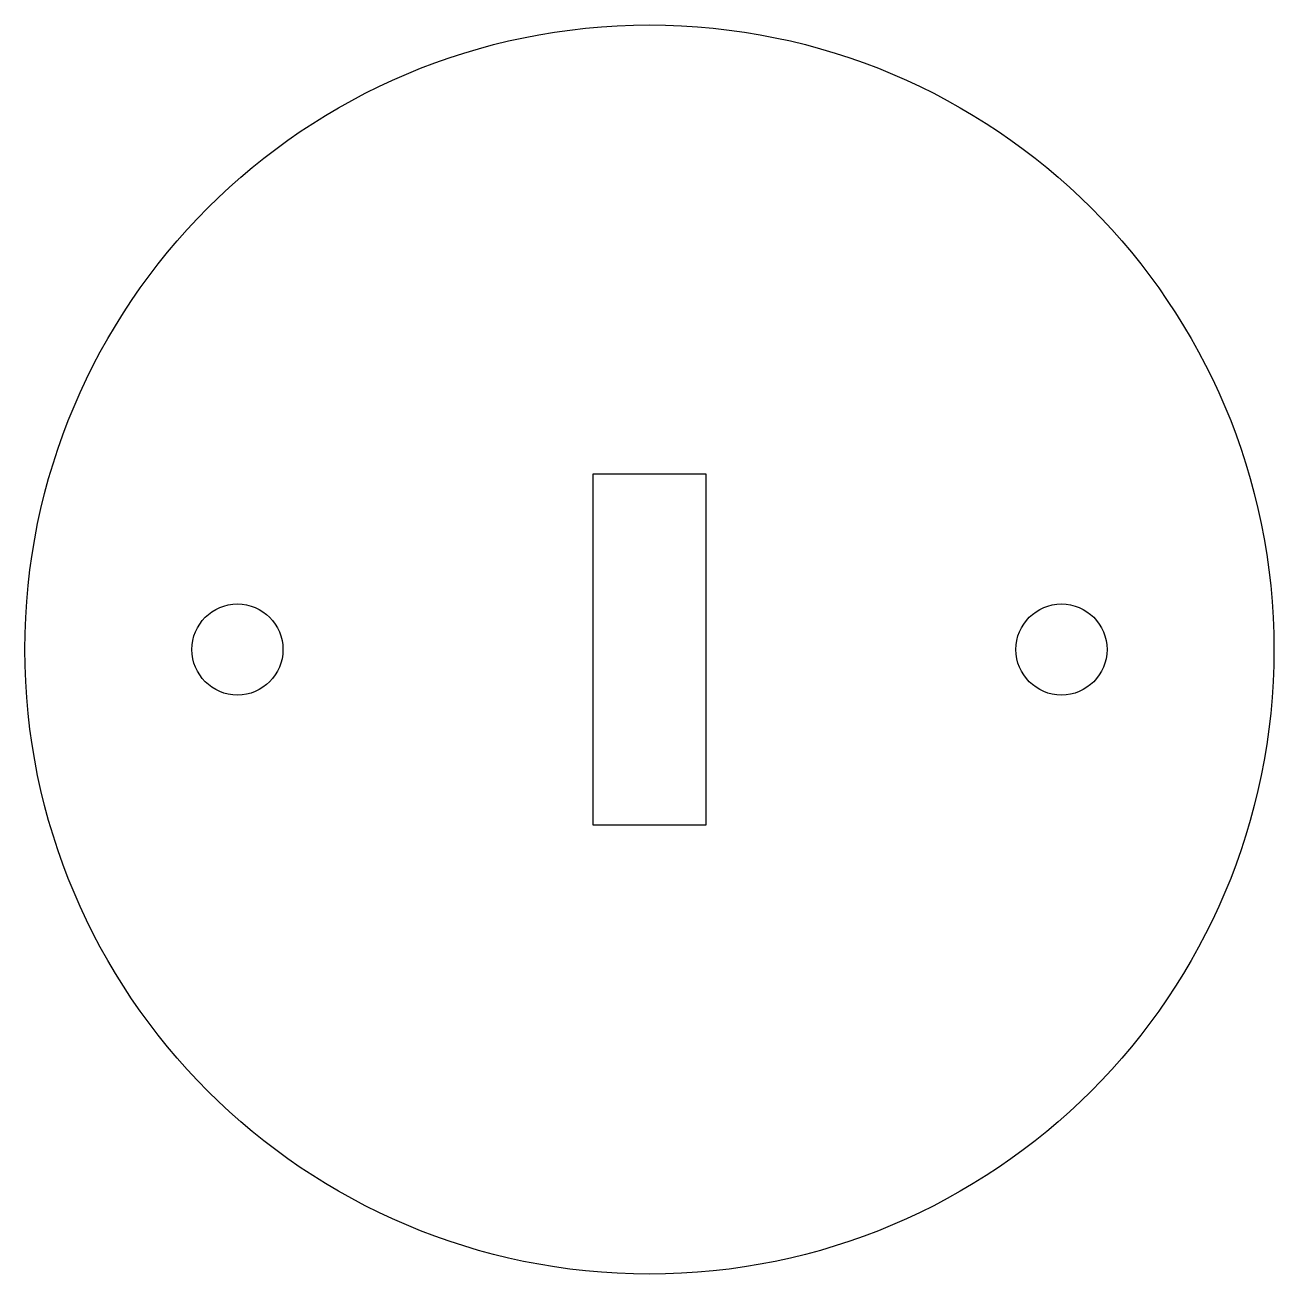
# Model space of a CAD drawing. Extents: x 445 to 589, y 732 to 876.
import ezdxf

# ---------------------------------------------------------------- set-up
doc = ezdxf.new("R2010")
doc.units = 0
doc.layers.get('0').update_dxf_attribs({"linetype": 'CONTINUOUS'})

msp = doc.modelspace()

# ---------------------------------------------------------------- linework, layer by layer
for p, q in [((510.31, 783.8), (510.31, 824.3)), ((510.31, 824.3), (516.81, 824.3)), ((516.81, 824.3), (523.31, 824.3)), ((523.31, 824.3), (523.31, 783.8)), ((523.31, 783.8), (510.31, 783.8))]:
    msp.add_line(p, q)
for centre, radius in [((516.81, 804.05), 72), ((469.31, 804.05), 5.25), ((564.31, 804.05), 5.25)]:
    msp.add_circle(centre, radius)

doc.saveas('drawing.dxf')
